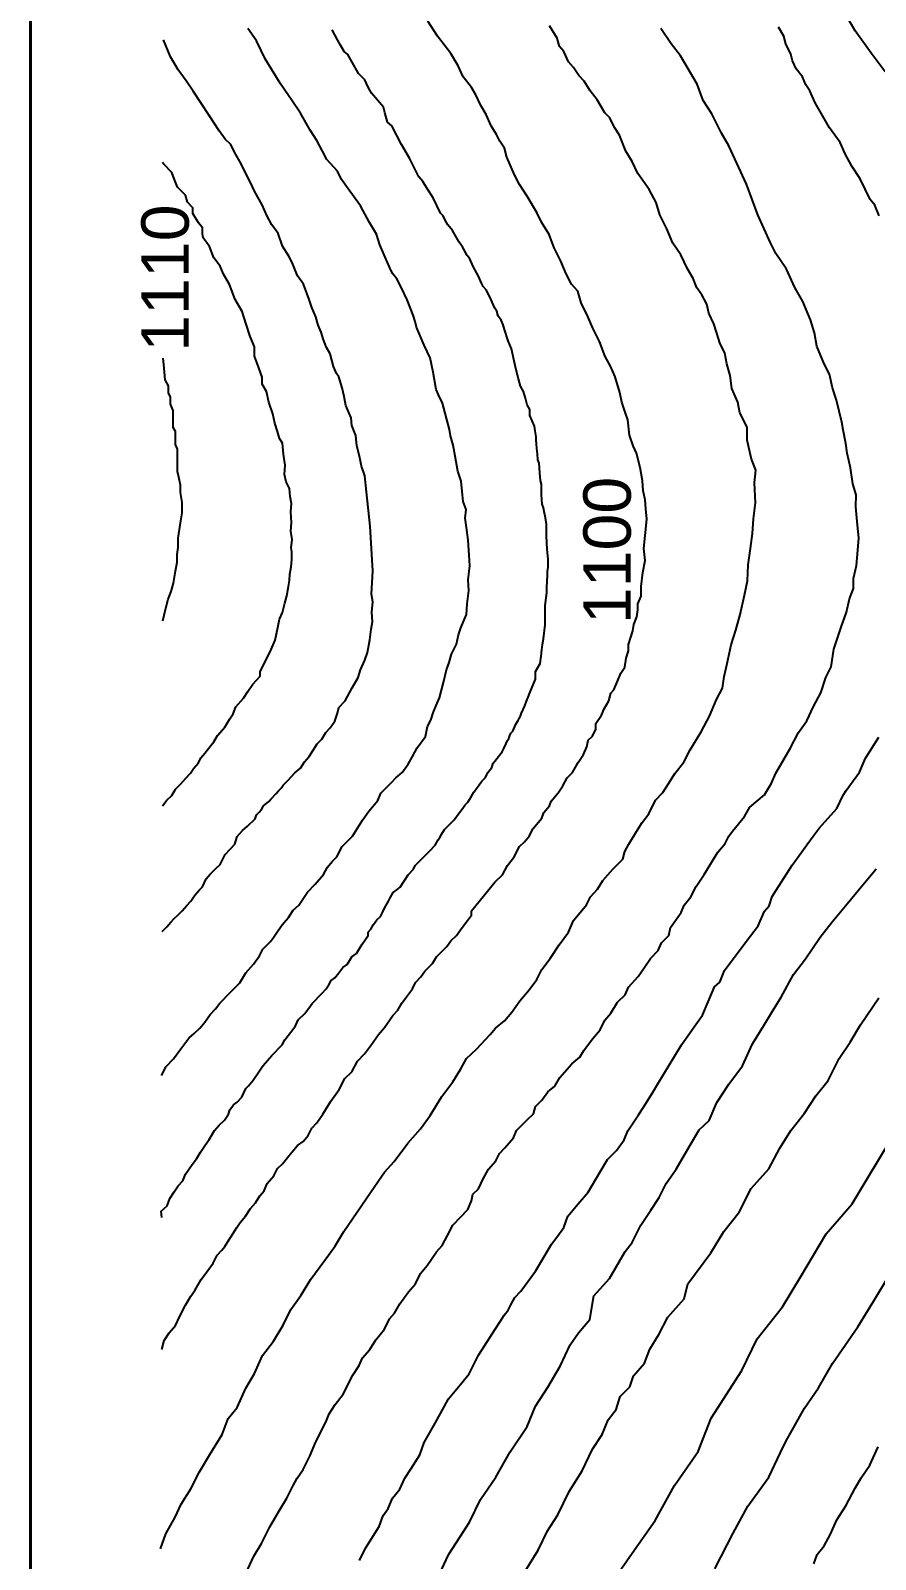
# Model space of a CAD drawing. Header units: millimetres. Extents: x 19067981 to 38137102, y 2652003 to 2652615.
# Drawn here: x 19068230.61 to 19068236.05, y 2652478.39 to 2652488.23 of the extents above; entities that cross this region are included whole.
import ezdxf

# ---------------------------------------------------------------- set-up
doc = ezdxf.new("R2010")
doc.units = ezdxf.units.MM
doc.styles.get("Standard").update_dxf_attribs({"font": 'arial.ttf'})

msp = doc.modelspace()

# ---------------------------------------------------------------- linework, layer by layer
at = {"color": 0, "lineweight": 40, "ltscale": 0.2}
msp.add_lwpolyline([(19068230.6142, 2652493.739), (19068251.6142, 2652493.739), (19068251.6142, 2652464.039), (19068230.6142, 2652464.039), (19068230.6142, 2652493.739)], dxfattribs=at)
for points in [[(19068230.6142, 2652465.2202), (19068230.6142, 2652493.739), (19068250.8271, 2652493.739), (19068250.8271, 2652465.22), (19068230.6143, 2652465.22)], [(19068230.6142, 2652465.2202), (19068230.6142, 2652493.739), (19068250.8271, 2652493.739), (19068250.8271, 2652465.22), (19068230.6143, 2652465.22)], [(19068236.1109, 2652487.9652), (19068236.0205, 2652488.0845), (19068235.9192, 2652488.2283), (19068235.8413, 2652488.3616)], [(19068231.4494, 2652478.4568), (19068231.484, 2652478.5533), (19068231.545, 2652478.6595), (19068231.5832, 2652478.7435), (19068231.645, 2652478.8424), (19068231.7012, 2652478.9526), (19068231.7679, 2652479.0628), (19068231.8463, 2652479.1924), (19068231.8849, 2652479.2947), (19068231.9419, 2652479.3654), (19068231.9997, 2652479.4893), (19068232.0535, 2652479.5842), (19068232.1053, 2652479.6996), (19068232.1776, 2652479.7937), (19068232.2378, 2652479.895), (19068232.2873, 2652479.9966), (19068232.3524, 2652480.0867), (19068232.4174, 2652480.1921), (19068232.5069, 2652480.3143), (19068232.5716, 2652480.4028), (19068232.6298, 2652480.4993), (19068232.829, 2652480.7912), (19068232.8896, 2652480.88), (19068232.9538, 2652480.9486), (19068233.0405, 2652481.0671), (19068233.1227, 2652481.1595), (19068233.184, 2652481.245), (19068233.2596, 2652481.3684), (19068233.33, 2652481.4617), (19068233.3816, 2652481.5467), (19068233.4187, 2652481.6122), (19068233.4823, 2652481.6729), (19068233.5704, 2652481.7672), (19068233.6043, 2652481.809), (19068233.6627, 2652481.8552), (19068233.7097, 2652481.911), (19068233.7605, 2652481.984), (19068233.8214, 2652482.0545), (19068233.8702, 2652482.1208), (19068233.9035, 2652482.1867), (19068233.9567, 2652482.2557), (19068234.0137, 2652482.3437), (19068234.0735, 2652482.4256), (19068234.1074, 2652482.5012), (19068234.1908, 2652482.601), (19068234.215, 2652482.653), (19068234.2602, 2652482.7018), (19068234.2956, 2652482.7594), (19068234.3591, 2652482.8321), (19068234.4233, 2652482.8954), (19068234.4367, 2652482.9452), (19068234.4613, 2652482.992), (19068234.5124, 2652483.0739), (19068234.5487, 2652483.1321), (19068234.592, 2652483.1871), (19068234.6339, 2652483.2766), (19068234.6811, 2652483.3255), (19068234.7197, 2652483.3857), (19068234.7592, 2652483.4474), (19068234.8154, 2652483.5206), (19068234.856, 2652483.6008), (19068234.9267, 2652483.7162), (19068234.9811, 2652483.8165), (19068235.0261, 2652483.9236), (19068235.0646, 2652483.9961), (19068235.0748, 2652484.0712), (19068235.0954, 2652484.1555), (19068235.1216, 2652484.2769), (19068235.1495, 2652484.3707), (19068235.1795, 2652484.4715), (19068235.2055, 2652484.596), (19068235.2246, 2652484.6875), (19068235.2304, 2652484.7916), (19068235.2448, 2652484.8965), (19068235.2579, 2652484.9922), (19068235.2643, 2652485.0861), (19068235.2777, 2652485.1894), (19068235.2705, 2652485.3185), (19068235.2787, 2652485.4008), (19068235.2505, 2652485.4722), (19068235.2226, 2652485.5924), (19068235.2226, 2652485.6767), (19068235.1764, 2652485.7693), (19068235.1625, 2652485.8382), (19068235.1245, 2652485.9256), (19068235.1135, 2652486.0098), (19068235.0919, 2652486.0853), (19068235.0801, 2652486.1532), (19068235.0472, 2652486.2201), (19068235.0256, 2652486.2895), (19068235.0093, 2652486.3422), (19068234.9761, 2652486.4121), (19068234.9632, 2652486.4687), (19068234.9324, 2652486.5289), (19068234.9001, 2652486.5741), (19068234.877, 2652486.6353), (19068234.839, 2652486.697), (19068234.7965, 2652486.7862), (19068234.7461, 2652486.8608), (19068234.7076, 2652486.9538), (19068234.6621, 2652487.0435), (19068234.639, 2652487.1237), (19068234.5928, 2652487.2065), (19068234.5207, 2652487.3101), (19068234.4827, 2652487.3872), (19068234.4437, 2652487.454), (19068234.4013, 2652487.5576), (19068234.371, 2652487.6069), (19068234.3402, 2652487.6692), (19068234.3078, 2652487.7016), (19068234.2577, 2652487.7835), (19068234.2135, 2652487.8416), (19068234.1745, 2652487.9049), (19068234.1416, 2652487.9419), (19068234.1069, 2652487.9935), (19068234.0735, 2652488.0284), (19068234.0438, 2652488.0948), (19068234.016, 2652488.1271), (19068234.0022, 2652488.1822), (19068233.952, 2652488.26)], [(19068231.4592, 2652480.589), (19068231.4551, 2652480.6295), (19068231.4932, 2652480.6649), (19068231.5108, 2652480.7112), (19068231.5386, 2652480.7547), (19068231.5624, 2652480.792), (19068231.5938, 2652480.825), (19068231.6114, 2652480.869), (19068231.6538, 2652480.9294), (19068231.6807, 2652480.9677), (19068231.706, 2652481.0095), (19068231.7375, 2652481.0537), (19068231.7627, 2652481.0917), (19068231.797, 2652481.1483), (19068231.828, 2652481.1825), (19068231.8621, 2652481.2148), (19068231.8873, 2652481.2534), (19068231.8967, 2652481.2822), (19068231.9201, 2652481.3144), (19068231.9426, 2652481.3321), (19068231.9722, 2652481.3638), (19068231.9989, 2652481.4185), (19068232.0161, 2652481.4371), (19068232.0469, 2652481.4725), (19068232.0829, 2652481.5268), (19068232.1004, 2652481.553), (19068232.1097, 2652481.5671), (19068232.1373, 2652481.5994), (19068232.1513, 2652481.6157), (19068232.165, 2652481.6317), (19068232.2322, 2652481.7007), (19068232.2496, 2652481.7336), (19068232.27, 2652481.7615), (19068232.3004, 2652481.8), (19068232.318, 2652481.8223), (19068232.3345, 2652481.8608), (19068232.3787, 2652481.9025), (19068232.3973, 2652481.928), (19068232.4152, 2652481.9524), (19068232.4252, 2652481.9661), (19068232.4881, 2652482.0318), (19068232.5158, 2652482.0606), (19068232.5315, 2652482.0876), (19068232.5471, 2652482.1144), (19068232.5718, 2652482.1317), (19068232.5966, 2652482.1652), (19068232.6219, 2652482.1995), (19068232.6496, 2652482.2188), (19068232.6682, 2652482.2467), (19068232.6812, 2652482.2662), (19068232.7104, 2652482.2876), (19068232.7302, 2652482.3218), (19068232.7463, 2652482.3494), (19068232.7857, 2652482.4039), (19068232.7857, 2652482.4268), (19068232.8025, 2652482.4455), (19068232.8192, 2652482.4753), (19068232.8421, 2652482.5063), (19068232.8657, 2652482.5268), (19068232.8793, 2652482.556), (19068232.8903, 2652482.5795), (19068232.9156, 2652482.6257), (19068232.9276, 2652482.6477), (19068232.9465, 2652482.6822), (19068232.9689, 2652482.699), (19068232.9921, 2652482.7163), (19068233.0421, 2652482.7946), (19068233.0768, 2652482.8324), (19068233.0873, 2652482.8548), (19068233.1814, 2652482.9505), (19068233.2161, 2652482.9859), (19068233.2365, 2652483.0201), (19068233.2488, 2652483.0406), (19068233.2603, 2652483.0598), (19068233.2774, 2652483.0871), (19068233.3386, 2652483.1494), (19068233.3671, 2652483.1878), (19068233.388, 2652483.2161), (19068233.4103, 2652483.2462), (19068233.4272, 2652483.2636), (19068233.4477, 2652483.2983), (19068233.4647, 2652483.3273), (19068233.5158, 2652483.3985), (19068233.5407, 2652483.4223), (19068233.5547, 2652483.4535), (19068233.5812, 2652483.4852), (19068233.5893, 2652483.5138), (19068233.6005, 2652483.5261), (19068233.6307, 2652483.5645), (19068233.6483, 2652483.587), (19068233.6581, 2652483.6079), (19068233.6735, 2652483.6408), (19068233.682, 2652483.659), (19068233.6912, 2652483.6723), (19068233.6978, 2652483.6928), (19068233.7027, 2652483.7081), (19068233.7156, 2652483.72), (19068233.7353, 2652483.7654), (19068233.7504, 2652483.7881), (19068233.7578, 2652483.8014), (19068233.766, 2652483.8162), (19068233.769, 2652483.8315), (19068233.7816, 2652483.8599), (19068233.7923, 2652483.8841), (19068233.8038, 2652483.9128), (19068233.8145, 2652483.9393), (19068233.8254, 2652483.9663), (19068233.8619, 2652484.0539), (19068233.8619, 2652484.104), (19068233.892, 2652484.1561), (19068233.898, 2652484.2022), (19068233.9034, 2652484.2436), (19068233.9079, 2652484.2786), (19068233.9126, 2652484.3142), (19068233.9243, 2652484.4042), (19068233.9243, 2652484.475), (19068233.9243, 2652484.5301), (19068233.9352, 2652484.6103), (19068233.9352, 2652484.6474), (19068233.94, 2652484.7214), (19068233.94, 2652484.7482), (19068233.943, 2652484.7765), (19068233.943, 2652484.8275), (19068233.9395, 2652484.8696), (19068233.9378, 2652484.8909), (19068233.9343, 2652484.9332), (19068233.932, 2652484.9766), (19068233.932, 2652485.0033), (19068233.9337, 2652485.0371), (19068233.9321, 2652485.0533), (19068233.9252, 2652485.0936), (19068233.9182, 2652485.1337), (19068233.914, 2652485.1579), (19068233.9058, 2652485.1825), (19068233.9004, 2652485.2425), (19068233.9004, 2652485.2804), (19068233.8999, 2652485.3109), (19068233.8944, 2652485.3342), (19068233.8893, 2652485.3808), (19068233.8868, 2652485.4167), (19068233.8852, 2652485.4462), (19068233.8777, 2652485.4677), (19068233.8739, 2652485.5062), (19068233.8713, 2652485.5391), (19068233.869, 2652485.5699), (19068233.866, 2652485.5936), (19068233.866, 2652485.6159), (19068233.8602, 2652485.6528), (19068233.8553, 2652485.6842), (19068233.8254, 2652485.7514), (19068233.8254, 2652485.7914), (19068233.8076, 2652485.8209), (19068233.7967, 2652485.8637), (19068233.7855, 2652485.9077), (19068233.7664, 2652485.9417), (19068233.7523, 2652485.9878), (19068233.7364, 2652486.0543), (19068233.7231, 2652486.1121), (19068233.7069, 2652486.1825), (19068233.6864, 2652486.2329), (19068233.6619, 2652486.3055), (19068233.6535, 2652486.337), (19068233.6401, 2652486.3669), (19068233.6228, 2652486.3908), (19068233.6127, 2652486.4247), (19068233.5998, 2652486.4425), (19068233.5913, 2652486.4619), (19068233.5677, 2652486.5159), (19068233.5439, 2652486.5606), (19068233.5262, 2652486.582), (19068233.5141, 2652486.6039), (19068233.4955, 2652486.6491), (19068233.4613, 2652486.7121), (19068233.4398, 2652486.7608), (19068233.4232, 2652486.7823), (19068233.3931, 2652486.8372), (19068233.3704, 2652486.8672), (19068233.3529, 2652486.8981), (19068233.3271, 2652486.9439), (19068233.2976, 2652486.9806), (19068233.2817, 2652487.0107), (19068233.2675, 2652487.0377), (19068233.2509, 2652487.0545), (19068233.2042, 2652487.1543), (19068233.1682, 2652487.2104), (19068233.1371, 2652487.2589), (19068233.1115, 2652487.2892), (19068233.0733, 2652487.3661), (19068233.0517, 2652487.4096), (19068233.0007, 2652487.4962), (19068232.9383, 2652487.6171), (19068232.9097, 2652487.6418), (19068232.8937, 2652487.7026), (19068232.8846, 2652487.737), (19068232.8061, 2652487.8269), (19068232.7861, 2652487.867), (19068232.7631, 2652487.9132), (19068232.7242, 2652487.9551), (19068232.6825, 2652488.0273), (19068232.6543, 2652488.0761), (19068232.6305, 2652488.0954), (19068232.6078, 2652488.1368), (19068232.5889, 2652488.1713), (19068232.5545, 2652488.2342)], [(19068231.4564, 2652481.5031), (19068231.4853, 2652481.5616), (19068231.5331, 2652481.6106), (19068231.5738, 2652481.6661), (19068231.6317, 2652481.7435), (19068231.6664, 2652481.7726), (19068231.7021, 2652481.809), (19068231.7351, 2652481.8474), (19068231.769, 2652481.8968), (19068231.8037, 2652481.9331), (19068231.832, 2652481.9692), (19068231.9003, 2652482.0398), (19068231.9592, 2652482.1008), (19068231.9987, 2652482.1633), (19068232.0479, 2652482.2204), (19068232.086, 2652482.2735), (19068232.108, 2652482.3175), (19068232.1566, 2652482.3662), (19068232.1774, 2652482.3912), (19068232.1988, 2652482.4235), (19068232.2255, 2652482.4639), (19068232.2433, 2652482.4862), (19068232.2738, 2652482.5197), (19068232.3031, 2652482.5679), (19068232.339, 2652482.6006), (19068232.3958, 2652482.6839), (19068232.4445, 2652482.7342), (19068232.4983, 2652482.798), (19068232.524, 2652482.8442), (19068232.5541, 2652482.8818), (19068232.585, 2652482.9112), (19068232.6183, 2652482.9769), (19068232.6838, 2652483.0447), (19068232.7484, 2652483.1472), (19068232.7908, 2652483.2053), (19068232.8473, 2652483.2727), (19068232.867, 2652483.321), (19068232.9358, 2652483.3906), (19068232.9646, 2652483.4198), (19068233.0051, 2652483.454), (19068233.0427, 2652483.5069), (19068233.0702, 2652483.5579), (19068233.0999, 2652483.6129), (19068233.1542, 2652483.6862), (19068233.1676, 2652483.7499), (19068233.1891, 2652483.7916), (19068233.2039, 2652483.8387), (19068233.2225, 2652483.8845), (19068233.2451, 2652483.9355), (19068233.2567, 2652483.9847), (19068233.2701, 2652484.0323), (19068233.2889, 2652484.1145), (19068233.3071, 2652484.1626), (19068233.3223, 2652484.2166), (19068233.3547, 2652484.281), (19068233.3662, 2652484.3402), (19068233.3826, 2652484.386), (19068233.4185, 2652484.4715), (19068233.4234, 2652484.5408), (19068233.4326, 2652484.625), (19068233.4282, 2652484.6935), (19068233.439, 2652484.7846), (19068233.4345, 2652484.8532), (19068233.4283, 2652484.9488), (19068233.4174, 2652485.0304), (19068233.4093, 2652485.0911), (19068233.4163, 2652485.1465), (19068233.3969, 2652485.1987), (19068233.391, 2652485.2627), (19068233.3835, 2652485.3301), (19068233.3622, 2652485.3937), (19068233.3451, 2652485.4898), (19068233.3324, 2652485.561), (19068233.3154, 2652485.6224), (19068233.3087, 2652485.6615), (19068233.2634, 2652485.8307), (19068233.239, 2652485.8861), (19068233.224, 2652485.9203), (19068233.203, 2652486.0303), (19068233.1854, 2652486.1226), (19068233.1449, 2652486.2057), (19068233.0971, 2652486.3204), (19068233.0869, 2652486.3577), (19068233.0755, 2652486.3991), (19068233.0568, 2652486.4467), (19068233.0368, 2652486.4978), (19068232.9991, 2652486.5737), (19068232.9699, 2652486.6325), (19068232.9414, 2652486.6663), (19068232.9252, 2652486.7036), (19068232.8953, 2652486.7723), (19068232.8613, 2652486.8507), (19068232.8402, 2652486.9187), (19068232.794, 2652486.9939), (19068232.7363, 2652487.1021), (19068232.6676, 2652487.1973), (19068232.6141, 2652487.2714), (19068232.5877, 2652487.3253), (19068232.5195, 2652487.4001), (19068232.4913, 2652487.4548), (19068232.456, 2652487.5231), (19068232.412, 2652487.5895), (19068232.3498, 2652487.6991), (19068232.2963, 2652487.7773), (19068232.2216, 2652487.8866), (19068232.1224, 2652488.0475), (19068232.0677, 2652488.1635), (19068232.0113, 2652488.2447)], [(19068231.989, 2652478.2738), (19068232.0491, 2652478.4077), (19068232.0997, 2652478.4912), (19068232.1532, 2652478.5984), (19068232.214, 2652478.7006), (19068232.262, 2652478.7815), (19068232.3026, 2652478.8636), (19068232.3287, 2652478.9115), (19068232.3684, 2652478.9663), (19068232.4109, 2652479.0521), (19068232.4489, 2652479.1442), (19068232.5143, 2652479.2706), (19068232.535, 2652479.3242), (19068232.5742, 2652479.3853), (19068232.6254, 2652479.4521), (19068232.6873, 2652479.5746), (19068232.7281, 2652479.6356), (19068232.7494, 2652479.6857), (19068232.7954, 2652479.7382), (19068232.8355, 2652479.8006), (19068232.8907, 2652479.8691), (19068232.9229, 2652479.9365), (19068232.9557, 2652479.9722), (19068232.9902, 2652480.0327), (19068233.0447, 2652480.1112), (19068233.0907, 2652480.1619), (19068233.1212, 2652480.2287), (19068233.1649, 2652480.28), (19068233.2245, 2652480.3689), (19068233.2614, 2652480.4087), (19068233.2959, 2652480.4738), (19068233.3308, 2652480.5396), (19068233.3802, 2652480.5914), (19068233.4264, 2652480.6399), (19068233.4492, 2652480.6974), (19068233.4596, 2652480.7383), (19068233.4953, 2652480.7746), (19068233.5258, 2652480.838), (19068233.5601, 2652480.8993), (19068233.6073, 2652480.954), (19068233.6308, 2652481.0001), (19068233.6642, 2652481.0381), (19068233.7198, 2652481.1015), (19068233.7399, 2652481.1501), (19068233.809, 2652481.2169), (19068233.8493, 2652481.2559), (19068233.8619, 2652481.3033), (19068233.902, 2652481.3455), (19068233.9411, 2652481.3973), (19068233.9859, 2652481.4353), (19068234.0193, 2652481.4912), (19068234.0967, 2652481.5773), (19068234.1473, 2652481.6222), (19068234.1738, 2652481.6648), (19068234.2277, 2652481.7388), (19068234.2778, 2652481.7964), (19068234.3071, 2652481.8586), (19068234.3462, 2652481.9035), (19068234.3899, 2652481.9761), (19068234.4393, 2652482.023), (19068234.4594, 2652482.072), (19068234.5233, 2652482.1399), (19068234.5606, 2652482.1958), (19068234.6013, 2652482.2566), (19068234.6507, 2652482.3089), (19068234.6714, 2652482.3567), (19068234.7197, 2652482.4039), (19068234.7307, 2652482.4563), (19068234.7988, 2652482.5532), (19068234.8182, 2652482.6003), (19068234.8605, 2652482.6525), (19068234.895, 2652482.7204), (19068234.9478, 2652482.7967), (19068235.0345, 2652482.9416), (19068235.0829, 2652482.9964), (19068235.1045, 2652483.0439), (19068235.129, 2652483.0772), (19068235.2061, 2652483.1715), (19068235.2415, 2652483.2307), (19068235.3355, 2652483.31), (19068235.3791, 2652483.3848), (19068235.4086, 2652483.4493), (19068235.4624, 2652483.5423), (19068235.5002, 2652483.6076), (19068235.5538, 2652483.7106), (19068235.6071, 2652483.7858), (19068235.6496, 2652483.8799), (19068235.6975, 2652483.9669), (19068235.7286, 2652484.066), (19068235.7629, 2652484.1347), (19068235.78, 2652484.2472), (19068235.8285, 2652484.3893), (19068235.8614, 2652484.4856), (19068235.882, 2652484.5725), (19068235.908, 2652484.6382), (19068235.908, 2652484.7021), (19068235.9269, 2652484.7868), (19068235.9354, 2652484.8843), (19068235.9424, 2652484.9642), (19068235.9342, 2652485.0453), (19068235.9221, 2652485.1639), (19068235.9247, 2652485.2412), (19068235.9028, 2652485.3128), (19068235.8891, 2652485.4156), (19068235.866, 2652485.5091), (19068235.8577, 2652485.5713), (19068235.8412, 2652485.6601), (19068235.8318, 2652485.7102), (19068235.799, 2652485.851), (19068235.7724, 2652485.931), (19068235.7523, 2652486.0192), (19068235.7186, 2652486.0843), (19068235.6716, 2652486.1994), (19068235.6574, 2652486.2841), (19068235.6302, 2652486.3681), (19068235.5806, 2652486.4859), (19068235.5311, 2652486.5768), (19068235.4767, 2652486.694), (19068235.4082, 2652486.7952), (19068235.3727, 2652486.8633), (19068235.292, 2652487.0435), (19068235.2559, 2652487.1418), (19068235.2192, 2652487.2418), (19068235.1574, 2652487.3758), (19068235.1056, 2652487.4885), (19068235.0581, 2652487.57), (19068234.9957, 2652487.6934), (19068234.9395, 2652487.7792), (19068234.9023, 2652487.8852), (19068234.7955, 2652488.0683), (19068234.7352, 2652488.1441), (19068234.6685, 2652488.2441)], [(19068236.0717, 2652487.0371), (19068236.0454, 2652487.1067), (19068236.0147, 2652487.1437), (19068235.9827, 2652487.2092), (19068235.9497, 2652487.2765), (19068235.8966, 2652487.3577), (19068235.8529, 2652487.4366), (19068235.8208, 2652487.5099), (19068235.7538, 2652487.6038), (19068235.7105, 2652487.6797), (19068235.6618, 2652487.765), (19068235.6265, 2652487.8417), (19068235.6014, 2652487.8812), (19068235.5793, 2652487.9319), (19068235.539, 2652487.9831), (19068235.5152, 2652488.0352), (19068235.5041, 2652488.0783), (19068235.4721, 2652488.1455), (19068235.4599, 2652488.1937), (19068235.4253, 2652488.2518)], [(19068231.4605, 2652482.4294), (19068231.4899, 2652482.4613), (19068231.5161, 2652482.4898), (19068231.5383, 2652482.5139), (19068231.5617, 2652482.5361), (19068231.59, 2652482.5629), (19068231.6199, 2652482.5967), (19068231.6449, 2652482.6249), (19068231.6698, 2652482.6647), (19068231.7008, 2652482.6975), (19068231.7191, 2652482.7168), (19068231.7437, 2652482.7694), (19068231.7691, 2652482.7991), (19068231.8037, 2652482.8329), (19068231.8338, 2652482.8622), (19068231.8652, 2652482.9253), (19068231.8978, 2652482.9597), (19068231.928, 2652482.9916), (19068231.9426, 2652483.0413), (19068231.9769, 2652483.0796), (19068232.0093, 2652483.1091), (19068232.0593, 2652483.1546), (19068232.0673, 2652483.1824), (19068232.084, 2652483.1987), (19068232.1005, 2652483.2149), (19068232.1118, 2652483.2384), (19068232.1475, 2652483.2668), (19068232.1609, 2652483.2852), (19068232.1944, 2652483.3196), (19068232.2094, 2652483.3351), (19068232.2263, 2652483.3525), (19068232.239, 2652483.3721), (19068232.272, 2652483.4044), (19068232.3138, 2652483.4522), (19068232.3499, 2652483.4812), (19068232.3763, 2652483.5221), (19068232.406, 2652483.5575), (19068232.4311, 2652483.5972), (19068232.4579, 2652483.6395), (19068232.4883, 2652483.6695), (19068232.5134, 2652483.7124), (19068232.5417, 2652483.7425), (19068232.5703, 2652483.7848), (19068232.5879, 2652483.8351), (19068232.5968, 2652483.873), (19068232.6371, 2652483.9152), (19068232.6817, 2652484), (19068232.7223, 2652484.0649), (19068232.7361, 2652484.1159), (19068232.7637, 2652484.1776), (19068232.7807, 2652484.2257), (19068232.7964, 2652484.3089), (19068232.8042, 2652484.3776), (19068232.8141, 2652484.4244), (19068232.8099, 2652484.4853), (19068232.8155, 2652484.5521), (19068232.8077, 2652484.6021), (19068232.8148, 2652484.7516), (19068232.8045, 2652484.9314), (19068232.7983, 2652485.0407), (19068232.7744, 2652485.2604), (19068232.7633, 2652485.3628), (19068232.7425, 2652485.4271), (19068232.7308, 2652485.4909), (19068232.7117, 2652485.5571), (19068232.7067, 2652485.6234), (19068232.6815, 2652485.6885), (19068232.6769, 2652485.7377), (19068232.6607, 2652485.771), (19068232.6423, 2652485.8174), (19068232.6308, 2652485.8739), (19068232.6194, 2652485.93), (19068232.5968, 2652486.0014), (19068232.5823, 2652486.022), (19068232.5629, 2652486.0684), (19068232.5411, 2652486.15), (19068232.5181, 2652486.1907), (19068232.4983, 2652486.2396), (19068232.4838, 2652486.2892), (19068232.4649, 2652486.3341), (19068232.4493, 2652486.3876), (19068232.4228, 2652486.4471), (19068232.407, 2652486.4993), (19068232.3706, 2652486.5978), (19068232.3313, 2652486.6509), (19068232.2958, 2652486.7382), (19068232.2752, 2652486.7779), (19068232.2338, 2652486.8431), (19068232.2071, 2652486.924), (19068232.1668, 2652486.98), (19068232.1339, 2652487.0391), (19068232.1036, 2652487.1091), (19068232.0558, 2652487.1931), (19068232.0261, 2652487.2572), (19068231.9607, 2652487.3874), (19068231.9257, 2652487.447), (19068231.9018, 2652487.497), (19068231.8668, 2652487.5306), (19068231.8279, 2652487.5845), (19068231.7625, 2652487.6835), (19068231.7082, 2652487.7658), (19068231.6596, 2652487.8393), (19068231.6148, 2652487.9079), (19068231.5636, 2652487.9778), (19068231.5137, 2652488.0624), (19068231.4695, 2652488.1699)], [(19068231.4626, 2652483.2391), (19068231.491, 2652483.2762), (19068231.5219, 2652483.3057), (19068231.5472, 2652483.3462), (19068231.578, 2652483.3792), (19068231.6129, 2652483.4166), (19068231.6436, 2652483.4495), (19068231.664, 2652483.4811), (19068231.694, 2652483.5152), (19068231.7084, 2652483.5475), (19068231.7345, 2652483.5794), (19068231.7731, 2652483.6267), (19068231.7936, 2652483.6518), (19068231.8166, 2652483.6917), (19068231.8639, 2652483.7459), (19068231.8963, 2652483.7993), (19068231.9165, 2652483.8325), (19068231.9351, 2652483.8761), (19068231.9844, 2652483.9334), (19068232.0117, 2652483.9747), (19068232.0435, 2652484.0228), (19068232.0919, 2652484.0732), (19068232.0919, 2652484.1046), (19068232.124, 2652484.1657), (19068232.161, 2652484.2467), (19068232.1878, 2652484.3053), (19068232.2043, 2652484.3869), (19068232.2152, 2652484.4407), (19068232.2342, 2652484.483), (19068232.2499, 2652484.5448), (19068232.2621, 2652484.5916), (19068232.2723, 2652484.652), (19068232.2786, 2652484.6891), (19068232.2823, 2652484.7316), (19068232.2912, 2652484.779), (19068232.2956, 2652484.8257), (19068232.2956, 2652484.8736), (19068232.2909, 2652484.9011), (19068232.2957, 2652484.9529), (19068232.2892, 2652485.0078), (19068232.2933, 2652485.0634), (19068232.2881, 2652485.132), (19068232.2923, 2652485.1865), (19068232.2844, 2652485.2298), (19068232.2799, 2652485.2833), (19068232.2587, 2652485.3255), (19068232.2484, 2652485.3725), (19068232.2518, 2652485.4316), (19068232.2412, 2652485.5023), (19068232.235, 2652485.5732), (19068232.2154, 2652485.6051), (19068232.2017, 2652485.6501), (19068232.1855, 2652485.7032), (19068232.1724, 2652485.7621), (19068232.146, 2652485.8386), (19068232.132, 2652485.9062), (19068232.1031, 2652485.9534), (19068232.1048, 2652485.9991), (19068232.0736, 2652486.0818), (19068232.0537, 2652486.1345), (19068232.0537, 2652486.1938), (19068232.0261, 2652486.2617), (19068232.0018, 2652486.3393), (19068231.9758, 2652486.4221), (19068231.929, 2652486.498), (19068231.8935, 2652486.5966), (19068231.8541, 2652486.6625), (19068231.8328, 2652486.7147), (19068231.7936, 2652486.767), (19068231.7658, 2652486.8412), (19068231.7239, 2652486.8961), (19068231.7195, 2652486.9239), (19068231.7195, 2652486.9596), (19068231.6951, 2652486.9919), (19068231.658, 2652487.0538), (19068231.658, 2652487.0884), (19068231.6244, 2652487.1252), (19068231.6098, 2652487.1699), (19068231.5588, 2652487.2213), (19068231.5385, 2652487.2752), (19068231.5227, 2652487.3174), (19068231.4715, 2652487.3704), (19068231.4619, 2652487.3804)], [(19068232.7303, 2652478.3802), (19068232.769, 2652478.4593), (19068232.856, 2652478.5996), (19068232.8829, 2652478.671), (19068232.9143, 2652478.7147), (19068232.9427, 2652478.7821), (19068232.9897, 2652478.8409), (19068233.022, 2652478.9119), (19068233.0619, 2652478.9737), (19068233.1179, 2652479.0604), (19068233.1453, 2652479.1402), (19068233.2155, 2652479.2649), (19068233.25, 2652479.3262), (19068233.3033, 2652479.421), (19068233.377, 2652479.511), (19068233.4356, 2652479.5825), (19068233.4956, 2652479.7037), (19068233.5334, 2652479.7639), (19068233.6024, 2652479.8705), (19068233.6342, 2652479.9195), (19068233.6613, 2652479.9613), (19068233.6852, 2652479.9926), (19068233.7037, 2652480.0275), (19068233.7285, 2652480.0742), (19068233.7668, 2652480.1147), (19068233.8611, 2652480.2433), (19068233.922, 2652480.3445), (19068233.9659, 2652480.4172), (19068234.0056, 2652480.4718), (19068234.0435, 2652480.5237), (19068234.0701, 2652480.5974), (19068234.1345, 2652480.6742), (19068234.2007, 2652480.7529), (19068234.2776, 2652480.8822), (19068234.3254, 2652480.9626), (19068234.3839, 2652481.02), (19068234.4323, 2652481.0884), (19068234.4564, 2652481.1464), (19068234.4903, 2652481.1979), (19068234.5252, 2652481.2509), (19068234.5618, 2652481.3065), (19068234.6205, 2652481.4027), (19068234.6495, 2652481.4503), (19068234.7589, 2652481.6306), (19068234.8016, 2652481.7009), (19068234.8831, 2652481.8163), (19068234.9364, 2652481.8917), (19068234.9724, 2652481.9775), (19068235.013, 2652482.0746), (19068235.0476, 2652482.1036), (19068235.0773, 2652482.179), (19068235.2179, 2652482.3668), (19068235.2934, 2652482.4678), (19068235.3352, 2652482.5602), (19068235.366, 2652482.5965), (19068235.3836, 2652482.6559), (19068235.4099, 2652482.6966), (19068235.5138, 2652482.857), (19068235.5743, 2652482.9422), (19068235.6072, 2652482.9873), (19068235.649, 2652483.0445), (19068235.6864, 2652483.0951), (19068235.8012, 2652483.2231), (19068235.8419, 2652483.3089), (19068235.8595, 2652483.3386), (19068235.9056, 2652483.4013), (19068235.9461, 2652483.4563), (19068235.9847, 2652483.5455), (19068236.0702, 2652483.6814)], [(19068233.1913, 2652478.18), (19068233.3045, 2652478.4223), (19068233.3758, 2652478.5317), (19068233.438, 2652478.6271), (19068233.508, 2652478.7734), (19068233.6077, 2652478.9167), (19068233.6996, 2652479.0802), (19068233.8089, 2652479.2437), (19068233.8618, 2652479.375), (19068233.9407, 2652479.4965), (19068234.0212, 2652479.6324), (19068234.0856, 2652479.7683), (19068234.1385, 2652479.8466), (19068234.2109, 2652479.9318), (19068234.2373, 2652480.0849), (19068234.3388, 2652480.1968), (19068234.4394, 2652480.3707), (19068234.4844, 2652480.4281), (19068234.5395, 2652480.5392), (19068234.6038, 2652480.6369), (19068234.6567, 2652480.7171), (19068234.7025, 2652480.8076), (19068234.7663, 2652480.9005), (19068234.8502, 2652481.0441), (19068234.9137, 2652481.1527), (19068234.9789, 2652481.2127), (19068235.0274, 2652481.3291), (19068235.1058, 2652481.4478), (19068235.1933, 2652481.5656), (19068235.2587, 2652481.7062), (19068235.3312, 2652481.8251), (19068235.381, 2652481.9067), (19068235.4424, 2652482.0075), (19068235.5206, 2652482.1537), (19068235.5985, 2652482.2538), (19068235.693, 2652482.3946), (19068235.7695, 2652482.4917), (19068235.8555, 2652482.5956), (19068235.9365, 2652482.6933), (19068236.0528, 2652482.8336)], [(19068234.3281, 2652478.2029), (19068234.4845, 2652478.4278), (19068234.6307, 2652478.6379), (19068234.7563, 2652478.8643), (19068234.9087, 2652479.0832), (19068234.9929, 2652479.298), (19068235.1894, 2652479.6033), (19068235.2871, 2652479.8072), (19068235.4515, 2652480.0141), (19068235.5678, 2652480.2088), (19068235.7325, 2652480.4846), (19068235.8999, 2652480.6769), (19068236.0021, 2652480.8496), (19068236.1445, 2652481.0866)], [(19068235.0155, 2652478.3263), (19068235.1344, 2652478.5562), (19068235.2284, 2652478.7308), (19068235.362, 2652478.9164), (19068235.4383, 2652479.0765), (19068235.4721, 2652479.1476), (19068235.593, 2652479.3625), (19068235.6824, 2652479.4922), (19068235.7723, 2652479.6486), (19068235.9363, 2652479.8859), (19068236.0385, 2652480.0528), (19068236.132, 2652480.2096)], [(19068235.6532, 2652478.3592), (19068235.6735, 2652478.4187), (19068235.7187, 2652478.4759), (19068235.7581, 2652478.5471), (19068235.8012, 2652478.6426), (19068235.8575, 2652478.7335), (19068235.9173, 2652478.8468), (19068235.9561, 2652478.9131), (19068236.0124, 2652478.9954), (19068236.0657, 2652479.1135)]]:
    msp.add_lwpolyline(points)
at = {"color": 61}
for points in [[(19068231.4587, 2652479.7393), (19068231.473, 2652479.7974), (19068231.5054, 2652479.8464), (19068231.5469, 2652479.894), (19068231.5748, 2652479.9528), (19068231.6102, 2652480.0238), (19068231.6456, 2652480.0834), (19068231.6697, 2652480.1182), (19068231.7114, 2652480.1901), (19068231.7477, 2652480.2389), (19068231.7894, 2652480.2949), (19068231.8138, 2652480.3456), (19068231.8434, 2652480.3791), (19068231.8636, 2652480.402), (19068231.8816, 2652480.4302), (19068231.9157, 2652480.4839), (19068231.9415, 2652480.5246), (19068231.9613, 2652480.5558), (19068231.9955, 2652480.5972), (19068232.0282, 2652480.6471), (19068232.0607, 2652480.6844), (19068232.0879, 2652480.7294), (19068232.1156, 2652480.7614), (19068232.1366, 2652480.8083), (19068232.1794, 2652480.8576), (19068232.2028, 2652480.9055), (19068232.2344, 2652480.9356), (19068232.2668, 2652480.9748), (19068232.2948, 2652481.0086), (19068232.3307, 2652481.0519), (19068232.367, 2652481.0783), (19068232.399, 2652481.117), (19068232.4228, 2652481.1634), (19068232.4553, 2652481.1993), (19068232.4947, 2652481.2544), (19068232.5444, 2652481.3376), (19068232.5993, 2652481.4127), (19068232.6345, 2652481.4846), (19068232.6799, 2652481.5277), (19068232.7167, 2652481.5956), (19068232.763, 2652481.6429), (19068232.8063, 2652481.7018), (19068232.8521, 2652481.7673), (19068232.8903, 2652481.8118), (19068232.9446, 2652481.8889), (19068232.9761, 2652481.9238), (19068233.0024, 2652481.9683), (19068233.0329, 2652482.0099), (19068233.0702, 2652482.0606), (19068233.091, 2652482.1014), (19068233.1254, 2652482.1387), (19068233.1498, 2652482.1755), (19068233.2004, 2652482.2252), (19068233.2252, 2652482.2668), (19068233.2909, 2652482.3345), (19068233.3172, 2652482.3694), (19068233.354, 2652482.4043), (19068233.38, 2652482.4402), (19068233.3975, 2652482.4642), (19068233.424, 2652482.5008), (19068233.4495, 2652482.536), (19068233.4495, 2652482.5641), (19068233.5997, 2652482.7478), (19068233.6503, 2652482.795), (19068233.6824, 2652482.8544), (19068233.7246, 2652482.912), (19068233.7596, 2652482.9778), (19068233.7917, 2652483.008), (19068233.8238, 2652483.0464), (19068233.8452, 2652483.0917), (19068233.9033, 2652483.1605), (19068233.9155, 2652483.197), (19068233.952, 2652483.2384), (19068233.9631, 2652483.2702), (19068234.0072, 2652483.3225), (19068234.0383, 2652483.3683), (19068234.0656, 2652483.4204), (19068234.1001, 2652483.4535), (19068234.1186, 2652483.4876), (19068234.1356, 2652483.5189), (19068234.1714, 2652483.57), (19068234.1928, 2652483.6197), (19068234.2016, 2652483.663), (19068234.2293, 2652483.6869), (19068234.2492, 2652483.7322), (19068234.2492, 2652483.7697), (19068234.2863, 2652483.822), (19068234.3043, 2652483.8639), (19068234.3335, 2652483.9155), (19068234.3466, 2652483.9647), (19068234.3666, 2652483.9861), (19068234.3916, 2652484.0457), (19068234.4114, 2652484.0926), (19068234.4359, 2652484.1314), (19068234.4442, 2652484.1908), (19068234.4612, 2652484.2375), (19068234.4612, 2652484.277), (19068234.4753, 2652484.3242), (19068234.4879, 2652484.3661), (19068234.4944, 2652484.4072), (19068234.5129, 2652484.4559), (19068234.5207, 2652484.5022), (19068234.5207, 2652484.5401), (19068234.5406, 2652484.5884), (19068234.5421, 2652484.6521), (19068234.5524, 2652484.7406), (19068234.568, 2652484.819), (19068234.5597, 2652484.8969), (19068234.568, 2652484.9796), (19068234.5785, 2652485.085), (19068234.5724, 2652485.1513), (19068234.567, 2652485.2093), (19068234.5554, 2652485.2672), (19068234.55, 2652485.332), (19068234.5344, 2652485.4177), (19068234.512, 2652485.5095), (19068234.4891, 2652485.5562), (19068234.4672, 2652485.6254), (19068234.4561, 2652485.7242), (19068234.4415, 2652485.7676), (19068234.4179, 2652485.8375), (19068234.4038, 2652485.9003), (19068234.3751, 2652486.0016), (19068234.345, 2652486.0697), (19068234.311, 2652486.1316), (19068234.2737, 2652486.2282), (19068234.2309, 2652486.3135), (19068234.1993, 2652486.3899), (19068234.1567, 2652486.4778), (19068234.1353, 2652486.5523), (19068234.0944, 2652486.598), (19068234.0594, 2652486.6643), (19068234.0239, 2652486.7461), (19068233.9813, 2652486.831), (19068233.9492, 2652486.9167), (19068233.9001, 2652486.9961), (19068233.8704, 2652487.0594), (19068233.8108, 2652487.1609), (19068233.7582, 2652487.2393), (19068233.7266, 2652487.3026), (19068233.6782, 2652487.4158), (19068233.6617, 2652487.4742), (19068233.6315, 2652487.519), (19068233.6116, 2652487.5614), (19068233.5771, 2652487.6174), (19068233.5442, 2652487.6897), (19068233.5097, 2652487.7476), (19068233.4786, 2652487.8168), (19068233.4499, 2652487.8635), (19068233.3965, 2652487.9323), (19068233.3649, 2652488.0029), (19068233.3168, 2652488.0828), (19068233.2318, 2652488.1935), (19068233.1696, 2652488.2904)], [(19068231.4653, 2652484.43), (19068231.4826, 2652484.503), (19068231.4986, 2652484.5704), (19068231.5187, 2652484.6194), (19068231.5329, 2652484.6724), (19068231.5465, 2652484.7511), (19068231.5564, 2652484.8083), (19068231.5564, 2652484.8569), (19068231.5634, 2652484.9025), (19068231.5634, 2652484.9618), (19068231.5723, 2652485.0174), (19068231.5813, 2652485.0738), (19068231.5895, 2652485.1253), (19068231.5895, 2652485.1924), (19068231.5776, 2652485.2559), (19068231.5776, 2652485.3036), (19068231.5671, 2652485.3556), (19068231.5597, 2652485.3922), (19068231.5592, 2652485.5347), (19068231.5467, 2652485.5657), (19068231.5467, 2652485.6491), (19068231.5315, 2652485.6758), (19068231.5315, 2652485.7847), (19068231.5147, 2652485.8256), (19068231.5147, 2652485.8702), (19068231.5005, 2652485.8986), (19068231.5011, 2652485.9442), (19068231.4806, 2652485.9809), (19068231.4717, 2652486.0801), (19068231.4663, 2652486.1207)], [(19068233.7963, 2652478.3112), (19068233.8785, 2652478.4481), (19068233.94, 2652478.5719), (19068234.0064, 2652478.6747), (19068234.0786, 2652478.8252), (19068234.1613, 2652478.959), (19068234.2292, 2652479.0977), (19068234.2907, 2652479.1912), (19068234.3302, 2652479.2862), (19068234.3814, 2652479.354), (19068234.4057, 2652479.4376), (19068234.4679, 2652479.4984), (19068234.4922, 2652479.5698), (19068234.5639, 2652479.6521), (19068234.5972, 2652479.741), (19068234.6557, 2652479.836), (19068234.7123, 2652479.9464), (19068234.8185, 2652480.0649), (19068234.8416, 2652480.1618), (19068234.9888, 2652480.3624), (19068235.0735, 2652480.4995), (19068235.1722, 2652480.6234), (19068235.2485, 2652480.7749), (19068235.3632, 2652480.9033), (19068235.4332, 2652481.0349), (19068235.5045, 2652481.1489), (19068235.5923, 2652481.2607), (19068235.6659, 2652481.3717), (19068235.7449, 2652481.4705), (19068235.816, 2652481.6137), (19068235.8851, 2652481.7178), (19068235.9534, 2652481.8303), (19068236.07, 2652482.0039)]]:
    msp.add_lwpolyline(points, dxfattribs=at)

# ---------------------------------------------------------------- texts
at = {"char_height": 0.30537, "attachment_point": 1, "rotation": 90}
for s, insert in [('1110', (19068231.3264, 2652486.1622)), ('1100', (19068234.1695, 2652484.4087))]:
    msp.add_mtext(s, dxfattribs=dict(at, insert=insert))

doc.saveas('drawing.dxf')
